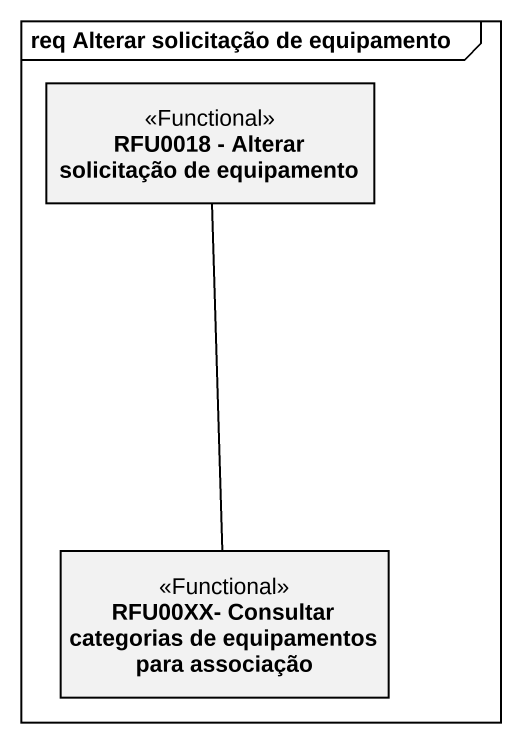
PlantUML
@startuml
mainframe req Alterar solicitação de equipamento
hide circle
hide empty members
class "RFU0018 - Alterar solicitação de equipamento" as RFU0018_Alterar_solicitação <<Functional>>
class "RFU00XX- Consultar categorias de equipamentos para associação" as RFU00XX_Consultar <<Functional>>
RFU00XX_Consultar -up- RFU0018_Alterar_solicitação
@enduml
